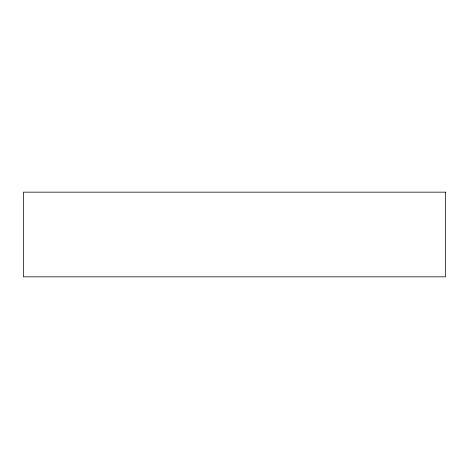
<?xml version="1.0" encoding="UTF-8"?>
<svg xmlns="http://www.w3.org/2000/svg" width="469" height="469" viewBox="0 0 469 469"><rect width="100%" height="100%" fill="white"/><g stroke="black" fill="none" stroke-linecap="round" stroke-linejoin="round"><path stroke-width="0.7" d="M445.55 192.161L23.45 192.161L23.45 276.839L445.55 276.839L445.55 192.161"/></g></svg>
